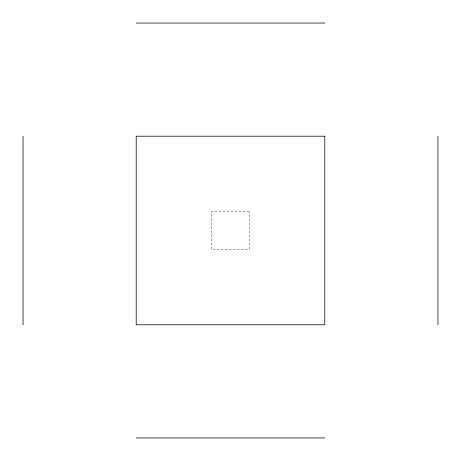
<?xml version="1.0" encoding="UTF-8"?>
<svg xmlns="http://www.w3.org/2000/svg" width="461" height="461" viewBox="0 0 461 461"><rect width="100%" height="100%" fill="white"/><g stroke="black" fill="none" stroke-linecap="round" stroke-linejoin="round"><path stroke-width="0.35" stroke-dasharray="2.31 1.73" d="M249.361 211.639L211.639 211.639L211.639 249.361L249.361 249.361L249.361 211.639"/><path stroke-width="0.69" d="M136.202 23.05L324.798 23.05M136.202 437.95L324.798 437.95M437.95 136.202L437.95 324.798M23.05 136.202L23.05 324.798M324.798 136.202L136.202 136.202L136.202 324.798L324.798 324.798L324.798 136.202"/></g></svg>
